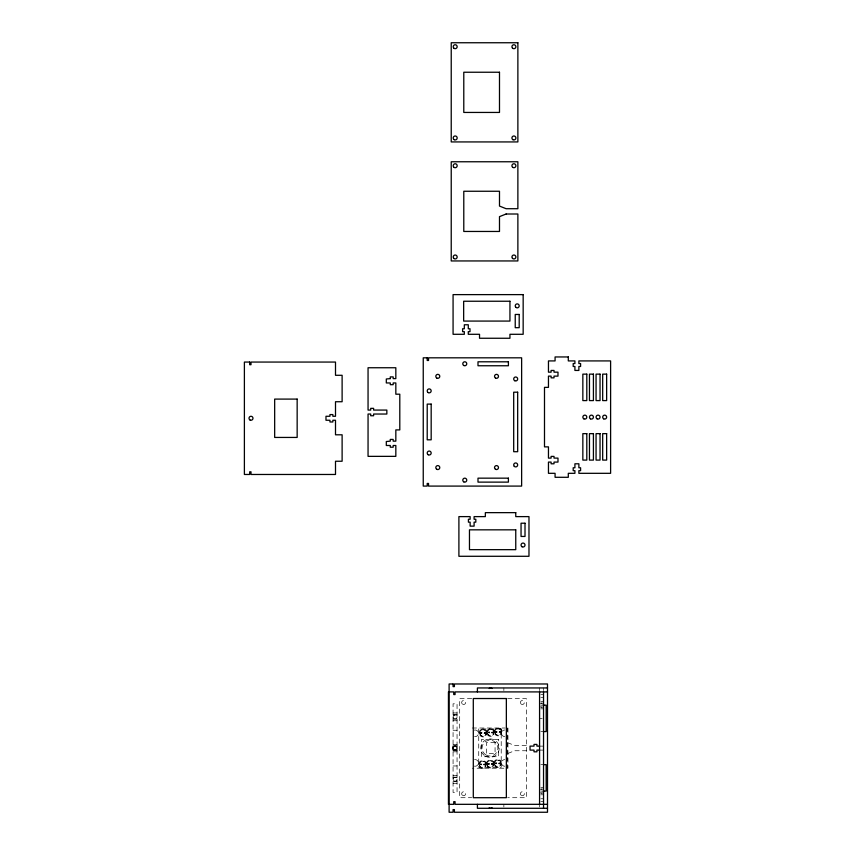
<?xml version="1.0" encoding="UTF-8"?>
<svg xmlns="http://www.w3.org/2000/svg" width="855" height="855" viewBox="0 0 855 855"><rect width="100%" height="100%" fill="white"/><g stroke="black" fill="none" stroke-linecap="round" stroke-linejoin="round"><path stroke-width="0.64" stroke-dasharray="4.28 3.21" d="M481.771 733.323L481.793 732.543L481.771 733.323C479.131 733.676 482.327 731.196 482.038 733.334M481.386 764.017L481.365 764.798C479.944 765.364 479.997 763.397 481.386 764.017L481.365 764.798L481.643 764.028M480.713 733.312L480.734 732.521M480.307 764.787L480.328 763.996M488.323 732.04C487.97 733.975 489.167 730.459 489.616 732.853M487.884 764.306L487.906 763.515L488.964 763.536L488.942 764.317L487.884 764.306L487.906 763.515M488.162 764.317L488.184 763.526M496.873 731.485L496.851 732.265C495.43 732.831 495.483 730.865 496.873 731.485L496.851 732.265L497.129 731.495M495.387 763.729L495.398 762.938L496.456 762.959L496.434 763.739L495.387 763.729L495.398 762.938M495.793 732.254L495.815 731.463M495.654 763.739L495.676 762.949M484.368 732.617L484.347 733.398C485.704 734.028 485.758 732.062 484.368 732.617L484.058 733.387M483.962 764.092L483.941 764.872C485.298 765.503 485.351 763.536 483.962 764.092L483.652 764.862M485.373 733.43L485.405 732.649M484.967 764.904L484.988 764.124M489.349 732.842L489.37 732.062L489.349 732.842L488.568 732.821L488.6 732.04M489.21 764.327L489.231 763.547M491.956 732.137L491.935 732.917C493.292 733.547 493.346 731.581 491.956 732.137L491.636 732.906M491.54 763.611L491.518 764.391C492.875 765.022 492.929 763.055 491.54 763.611L491.23 764.391M492.961 732.949L492.982 732.169M492.555 764.423L492.576 763.643M496.702 763.75L496.723 762.97M499.448 731.559L499.427 732.34C500.784 732.97 500.838 731.004 499.448 731.559L499.138 732.329M499.031 763.034L499.01 763.814C500.367 764.456 500.421 762.478 499.031 763.034L498.722 763.814M500.453 732.372L500.474 731.591M500.047 763.846L500.068 763.066M479.121 733.376L479.153 732.34M478.715 764.851L478.747 763.814M480.991 733.301L481.012 732.521M480.585 764.776L480.606 763.996M486.709 732.895L486.741 731.859M486.292 764.37L486.324 763.333M488.942 764.317L488.964 763.536M494.201 732.318L494.233 731.282M493.784 763.793L493.816 762.767M496.071 732.243L496.092 731.463M496.434 763.739L496.456 762.959M485.127 733.419L485.148 732.639M484.721 764.894L484.742 764.114M492.704 732.938L492.737 732.158M492.298 764.413L492.32 763.633M500.196 732.361L500.228 731.581M499.79 763.836L499.812 763.055M507.646 734.958L507.646 761.271M507.646 764.573L507.699 768.217L472.249 768.217M507.956 753.405L514.571 750.754L526.338 750.754M540.884 694.559L543.534 694.559M540.884 697.466L543.534 697.466M471.693 698.524L459.691 698.524L459.691 797.704L471.693 797.704M507.678 698.524L526.338 698.524L526.338 797.704L507.678 797.704M540.884 701.431L543.534 701.431M540.884 703.152L543.534 703.152M540.884 705.14L543.534 705.14M540.884 707.117L543.534 707.117M540.884 708.838L543.534 708.838M453.075 712.952L457.051 712.952M453.075 714.673L457.051 714.673M453.075 715.058L457.051 715.058M539.569 718.36L542.209 718.36M453.075 719.023L457.051 719.023M453.075 720.744L457.051 720.744M472.249 728.011L505.07 728.011M453.075 730.266L457.051 730.266M540.884 731.581L543.534 731.581M453.075 744.406L457.051 744.406M526.338 745.464L514.571 745.464L507.956 742.824M539.569 746.126L543.534 746.126M539.569 750.102L543.534 750.102M453.075 751.812L457.051 751.812M540.884 764.648L543.534 764.648M453.075 765.962L457.051 765.962M453.075 775.485L457.051 775.485M453.075 777.206L457.051 777.206M453.075 777.59L457.051 777.59M453.075 781.556L457.051 781.556M453.075 783.276L457.051 783.276M540.884 787.391L543.534 787.391M540.884 789.112L543.534 789.112M540.884 791.089L543.534 791.089M540.884 793.077L543.534 793.077M540.884 794.797L543.534 794.797M540.884 798.762L543.534 798.762M540.884 801.669L543.534 801.669M474.375 766.133L475.23 766.23A3.302 3.302 0 0 0 478.426 762.425A3.302 3.302 0 0 0 474.236 759.753M507.646 731.645L507.699 728.011M543.534 687.944L543.534 690.594M539.569 687.944L539.569 690.594M539.569 804.32L539.569 806.96M507.956 728.011L507.956 768.217M503.862 687.944L503.862 690.594M503.862 804.32L503.862 806.96M457.051 746.126L457.051 703.815L453.075 703.815L453.075 746.126M457.051 750.102L457.051 792.414L453.075 792.414L453.075 750.102M542.059 707.053A1.988 1.988 0 0 1 540.552 706.85M540.552 703.419A1.988 1.988 0 0 1 542.059 703.216M542.059 793.013A1.988 1.988 0 0 1 540.552 792.809M540.552 789.379A1.988 1.988 0 0 1 542.059 789.176M504.781 766.23A3.302 3.302 0 0 1 501.479 762.927A3.302 3.302 0 0 1 504.781 759.614M504.781 736.604A3.302 3.302 0 0 1 501.479 733.301A3.302 3.302 0 0 1 504.781 729.999M474.311 730.106A3.302 3.302 0 0 1 478.469 733.301A3.302 3.302 0 0 1 474.311 736.497M479.805 732.446C478.971 736.615 485.822 737.715 486.335 733.494A3.302 3.302 0 0 1 481.215 735.706A3.302 3.302 0 0 1 481.376 730.127A3.302 3.302 0 0 1 486.356 732.628C486.142 728.909 480.232 728.749 479.805 732.446M479.399 763.921C478.565 768.089 485.405 769.19 485.929 764.969A3.302 3.302 0 0 1 480.809 767.181A3.302 3.302 0 0 1 480.959 761.613A3.302 3.302 0 0 1 485.95 764.103C485.736 760.394 479.826 760.223 479.399 763.921M486.41 730.875L486.153 735.471A3.965 3.965 0 0 1 480.307 735.813A3.965 3.965 0 0 1 480.478 729.967A3.965 3.965 0 0 1 486.281 730.64L486.41 730.875M486.003 762.35L485.736 766.946A3.965 3.965 0 0 1 479.901 767.298A3.965 3.965 0 0 1 480.061 761.442A3.965 3.965 0 0 1 485.875 762.126L486.003 762.35M487.393 731.966C486.559 736.134 493.399 737.234 493.912 733.013A3.302 3.302 0 0 1 488.804 735.225A3.302 3.302 0 0 1 488.953 729.657A3.302 3.302 0 0 1 493.944 732.147C493.73 728.439 487.81 728.268 487.393 731.966M486.976 763.44C486.142 767.608 492.993 768.709 493.506 764.488A3.302 3.302 0 0 1 488.387 766.7A3.302 3.302 0 0 1 488.547 761.132A3.302 3.302 0 0 1 493.527 763.633C493.314 759.913 487.403 759.742 486.976 763.44M493.987 730.394L493.73 734.99A3.965 3.965 0 0 1 487.895 735.343A3.965 3.965 0 0 1 488.055 729.486A3.965 3.965 0 0 1 493.869 730.17L493.987 730.394M493.581 761.869L493.324 766.475A3.965 3.965 0 0 1 487.478 766.817A3.965 3.965 0 0 1 487.649 760.971A3.965 3.965 0 0 1 493.453 761.645L493.581 761.869M494.885 731.388C494.051 735.557 500.891 736.657 501.415 732.436A3.302 3.302 0 0 1 496.295 734.648A3.302 3.302 0 0 1 496.445 729.08A3.302 3.302 0 0 1 501.436 731.57C501.222 727.861 495.302 727.691 494.885 731.388M494.468 762.863C493.634 767.031 500.485 768.132 500.998 763.91A3.302 3.302 0 0 1 495.879 766.123A3.302 3.302 0 0 1 496.039 760.555A3.302 3.302 0 0 1 501.019 763.055C500.806 759.336 494.895 759.165 494.468 762.863M501.479 729.817L501.222 734.413A3.965 3.965 0 0 1 495.387 734.766A3.965 3.965 0 0 1 495.547 728.909A3.965 3.965 0 0 1 501.361 729.593L501.479 729.817M501.073 761.292L500.816 765.898A3.965 3.965 0 0 1 494.97 766.24A3.965 3.965 0 0 1 495.141 760.394A3.965 3.965 0 0 1 500.955 761.068L501.073 761.292M501.212 728.941L478.736 728.941L478.736 767.288L501.212 767.288L501.212 728.941M498.572 739.522L481.376 739.522L481.376 756.707L498.572 756.707L498.572 739.522M495.066 742.632L486.335 742.632L486.335 753.479L495.066 753.479L495.066 742.632M462.662 704.21A1.988 1.988 0 0 0 465.644 702.489A1.988 1.988 0 0 0 462.662 700.769A1.988 1.988 0 0 0 462.662 704.21M520.973 703.889A1.988 1.988 0 0 0 524.286 703.002A1.988 1.988 0 0 0 521.86 700.576A1.988 1.988 0 0 0 520.973 703.889M462.662 795.449A1.988 1.988 0 0 0 465.644 793.739A1.988 1.988 0 0 0 462.662 792.019A1.988 1.988 0 0 0 462.662 795.449M521.379 795.449A1.988 1.988 0 0 0 524.361 793.739A1.988 1.988 0 0 0 521.379 792.019A1.988 1.988 0 0 0 521.379 795.449M454.069 780.904A1.988 1.988 0 0 0 457.051 779.194A1.988 1.988 0 0 0 454.069 777.473A1.988 1.988 0 0 0 454.069 780.904M454.069 718.756A1.988 1.988 0 0 0 457.051 717.035A1.988 1.988 0 0 0 454.069 715.314A1.988 1.988 0 0 0 454.069 718.756M485.341 756.13A9.255 9.255 0 0 0 499.235 748.114A9.255 9.255 0 0 0 485.341 740.099A9.255 9.255 0 0 0 485.341 756.13M486.003 754.986A7.93 7.93 0 0 0 497.909 748.114A7.93 7.93 0 0 0 486.003 741.242A7.93 7.93 0 0 0 486.003 754.986"/><path stroke-width="1.28" d="M547.499 687.944L477.411 687.944L477.411 691.909M547.499 691.909L455.063 691.909L455.063 694.559L453.738 694.559L453.738 691.909L448.448 691.909L448.448 804.32L453.738 804.32L453.738 801.669L455.063 801.669L455.063 804.32L547.499 804.32M543.534 705.14L546.174 705.14L546.174 731.581L543.534 731.581M457.051 746.126L453.075 746.126L453.075 750.102L457.051 750.102M539.569 746.126L536.919 746.126L536.919 744.406L534.012 744.406L534.012 746.126L530.047 746.126L530.047 750.102L534.012 750.102L534.012 751.812L536.919 751.812L536.919 750.102L539.569 750.102M543.534 764.648L546.174 764.648L546.174 791.089L543.534 791.089M547.499 808.285L477.411 808.285L477.411 804.32M543.534 691.909L543.534 808.285M539.569 691.909L539.569 804.32M543.267 704.146A1.988 1.988 0 0 1 543.459 705.653M489.231 688.521A1.988 1.988 0 0 1 492.042 688.521M543.459 790.576A1.988 1.988 0 0 1 543.267 792.083M492.042 807.697A1.988 1.988 0 0 1 489.231 807.697M506.107 214.007L499.491 216.646L499.491 231.459L463.784 231.459L463.784 191.253L499.491 191.253L499.491 206.066L506.107 208.716L517.874 208.716L517.874 161.766L451.226 161.766L451.226 260.946L517.874 260.946L517.874 214.007L506.107 214.007M390.265 378.615L386.31 378.989L386.31 382.955L390.275 382.955L390.275 384.675L393.182 384.675L393.182 382.955L395.833 382.955L395.833 394.198L399.798 394.198L399.798 429.905L395.833 429.905L395.833 441.148L393.172 441.148L393.172 439.427L390.265 439.427L390.265 441.148L386.31 441.522L386.31 445.487L390.275 445.487L390.275 447.208L393.182 447.208L393.182 445.487L395.833 445.487L395.833 456.356L368.056 456.356L368.056 414.034L370.707 414.034L370.707 415.754L373.614 415.754L373.614 414.034L386.845 414.034L386.845 410.069L373.614 410.069L373.614 408.348L370.707 408.348L370.707 410.069L368.056 410.069L368.056 367.746L395.833 367.746L395.833 378.615L393.172 378.615L393.172 376.895L390.265 376.895L390.265 378.615M517.874 42.75L451.226 42.75L451.226 141.93L517.874 141.93L517.874 42.75M499.491 72.237L463.784 72.237L463.784 112.443L499.491 112.443L499.491 72.237M523.164 294.622L453.075 294.622L453.075 334.294L464.318 334.294L464.318 331.655L462.598 331.655L462.598 328.748L464.318 328.748L464.318 324.772L468.284 324.772L468.284 328.748L470.004 328.748L470.004 331.655L468.284 331.655L468.284 334.294L479.527 334.294L479.527 338.259L509.943 338.259L509.943 334.294L523.164 334.294L523.164 294.622M509.943 301.238L463.656 301.238L463.656 321.074L509.943 321.074L509.943 301.238M519.199 314.458L515.234 314.458L515.234 327.689L519.199 327.689L519.199 314.458M568.297 356.952L555.077 356.952L555.077 360.917L548.461 360.917L548.461 372.16L551.101 372.16L551.101 370.439L554.019 370.439L554.019 372.16L557.984 372.16L557.984 376.125L554.019 376.125L554.019 377.846L551.101 377.846L551.101 376.125L548.461 376.125L548.461 387.368L544.496 387.368L544.496 446.876L548.461 446.876L548.461 458.109L551.101 458.109L551.101 456.399L554.019 456.399L554.019 458.109L557.984 458.109L557.984 462.085L554.019 462.085L554.019 463.795L551.101 463.795L551.101 462.085L548.461 462.085L548.461 473.317L555.077 473.317L555.077 477.293L568.297 477.293L568.297 473.317L574.913 473.317L574.913 470.678L573.192 470.678L573.192 467.771L574.913 467.771L574.913 463.795L578.878 463.795L578.878 467.771L580.598 467.771L580.598 470.678L578.878 470.678L578.878 473.317L610.609 473.317L610.609 360.917L578.878 360.917L578.878 363.557L580.598 363.557L580.598 366.474L578.878 366.474L578.878 370.439L574.913 370.439L574.913 366.474L573.192 366.474L573.192 363.557L574.913 363.557L574.913 360.917L568.297 360.917L568.297 356.952M427.211 357.818L423.246 357.818L423.246 486.089L427.211 486.089L427.211 483.449L428.537 483.449L428.537 486.089L521.635 486.089L521.635 357.818L428.537 357.818L428.537 360.468L427.211 360.468L427.211 357.818M508.404 361.793L477.998 361.793L477.998 365.758L508.404 365.758L508.404 361.793M249.681 362.06L244.391 362.06L244.391 474.472L249.681 474.472L249.681 471.821L250.996 471.821L250.996 474.472L335.502 474.472L335.502 461.24L342.118 461.24L342.118 434.8L335.502 434.8L335.502 420.254L332.852 420.254L332.852 421.975L329.945 421.975L329.945 420.254L325.979 420.254L325.979 416.278L329.945 416.278L329.945 414.568L332.852 414.568L332.852 416.278L335.502 416.278L335.502 401.732L342.118 401.732L342.118 375.292L335.502 375.292L335.502 362.06L250.996 362.06L250.996 364.711L249.681 364.711L249.681 362.06M586.808 374.137L582.843 374.137L582.843 400.589L586.808 400.589L586.808 374.137M593.423 374.137L589.458 374.137L589.458 400.589L593.423 400.589L593.423 374.137M600.039 374.137L596.063 374.137L596.063 400.589L600.039 400.589L600.039 374.137M606.644 374.137L602.679 374.137L602.679 400.589L606.644 400.589L606.644 374.137M517.67 392.199L513.695 392.199L513.695 451.707L517.67 451.707L517.67 392.199M297.155 399.093L274.669 399.093L274.669 437.439L297.155 437.439L297.155 399.093M431.177 404.105L427.211 404.105L427.211 439.812L431.177 439.812L431.177 404.105M586.808 433.645L582.843 433.645L582.843 460.097L586.808 460.097L586.808 433.645M593.423 433.645L589.458 433.645L589.458 460.097L593.423 460.097L593.423 433.645M600.039 433.645L596.063 433.645L596.063 460.097L600.039 460.097L600.039 433.645M606.644 433.645L602.679 433.645L602.679 460.097L606.644 460.097L606.644 433.645M508.404 478.159L477.998 478.159L477.998 482.124L508.404 482.124L508.404 478.159M515.757 512.647L485.341 512.647L485.341 516.612L474.098 516.612L474.098 519.252L475.818 519.252L475.818 522.159L474.098 522.159L474.098 526.135L470.132 526.135L470.132 522.159L468.412 522.159L468.412 519.252L470.132 519.252L470.132 516.612L458.9 516.612L458.9 556.284L528.978 556.284L528.978 516.612L515.757 516.612L515.757 512.647M525.013 523.217L521.048 523.217L521.048 536.448L525.013 536.448L525.013 523.217M515.757 529.833L469.47 529.833L469.47 549.669L515.757 549.669L515.757 529.833M453.075 683.979L449.11 683.979L449.11 812.25L453.075 812.25L453.075 809.61L454.4 809.61L454.4 812.25L547.499 812.25L547.499 683.979L454.4 683.979L454.4 686.618L453.075 686.618L453.075 683.979M506.352 698.524L473.296 698.524L473.296 797.704L506.352 797.704L506.352 698.524M453.791 48.115A1.988 1.988 0 0 0 457.104 47.228A1.988 1.988 0 0 0 454.678 44.802A1.988 1.988 0 0 0 453.791 48.115M512.508 48.115A1.988 1.988 0 0 0 515.822 47.228A1.988 1.988 0 0 0 513.395 44.802A1.988 1.988 0 0 0 512.508 48.115M454.197 139.686A1.988 1.988 0 0 0 457.179 137.965A1.988 1.988 0 0 0 454.197 136.244A1.988 1.988 0 0 0 454.197 139.686M512.915 139.686A1.988 1.988 0 0 0 515.896 137.965A1.988 1.988 0 0 0 512.915 136.244A1.988 1.988 0 0 0 512.915 139.686M454.197 167.452A1.988 1.988 0 0 0 457.179 165.731A1.988 1.988 0 0 0 454.197 164.01A1.988 1.988 0 0 0 454.197 167.452M512.915 167.452A1.988 1.988 0 0 0 515.896 165.731A1.988 1.988 0 0 0 512.915 164.01A1.988 1.988 0 0 0 512.915 167.452M453.791 258.381A1.988 1.988 0 0 0 457.104 257.494A1.988 1.988 0 0 0 454.678 255.068A1.988 1.988 0 0 0 453.791 258.381M512.508 258.381A1.988 1.988 0 0 0 515.822 257.494A1.988 1.988 0 0 0 513.395 255.068A1.988 1.988 0 0 0 512.508 258.381M250.002 419.987A1.988 1.988 0 0 0 252.984 418.266A1.988 1.988 0 0 0 250.002 416.545A1.988 1.988 0 0 0 250.002 419.987M590.442 418.832A1.988 1.988 0 0 0 593.423 417.122A1.988 1.988 0 0 0 590.442 415.402A1.988 1.988 0 0 0 590.442 418.832M583.837 418.832A1.988 1.988 0 0 0 586.808 417.122A1.988 1.988 0 0 0 583.837 415.402A1.988 1.988 0 0 0 583.837 418.832M597.057 418.832A1.988 1.988 0 0 0 600.039 417.122A1.988 1.988 0 0 0 597.057 415.402A1.988 1.988 0 0 0 597.057 418.832M603.673 418.832A1.988 1.988 0 0 0 606.644 417.122A1.988 1.988 0 0 0 603.673 415.402A1.988 1.988 0 0 0 603.673 418.832M515.811 307.266A1.988 1.988 0 0 0 519.135 306.379A1.988 1.988 0 0 0 516.698 303.952A1.988 1.988 0 0 0 515.811 307.266M522.042 546.762A1.988 1.988 0 0 0 525.013 545.041A1.988 1.988 0 0 0 522.042 543.32A1.988 1.988 0 0 0 522.042 546.762M428.205 454.753A1.988 1.988 0 0 0 431.177 453.032A1.988 1.988 0 0 0 428.205 451.312A1.988 1.988 0 0 0 428.205 454.753M428.205 392.595A1.988 1.988 0 0 0 431.177 390.885A1.988 1.988 0 0 0 428.205 389.164A1.988 1.988 0 0 0 428.205 392.595M514.689 380.699A1.988 1.988 0 0 0 517.67 378.979A1.988 1.988 0 0 0 514.689 377.258A1.988 1.988 0 0 0 514.689 380.699M514.283 466.338A1.988 1.988 0 0 0 517.596 465.451A1.988 1.988 0 0 0 515.17 463.015A1.988 1.988 0 0 0 514.283 466.338M463.773 481.857A1.988 1.988 0 0 0 466.755 480.147A1.988 1.988 0 0 0 463.773 478.426A1.988 1.988 0 0 0 463.773 481.857M463.773 365.491A1.988 1.988 0 0 0 466.755 363.77A1.988 1.988 0 0 0 463.773 362.05A1.988 1.988 0 0 0 463.773 365.491M436.798 378.049A1.988 1.988 0 0 0 439.78 376.339A1.988 1.988 0 0 0 436.798 374.618A1.988 1.988 0 0 0 436.798 378.049M495.515 378.049A1.988 1.988 0 0 0 498.486 376.339A1.988 1.988 0 0 0 495.515 374.618A1.988 1.988 0 0 0 495.515 378.049M436.798 469.299A1.988 1.988 0 0 0 439.78 467.578A1.988 1.988 0 0 0 436.798 465.857A1.988 1.988 0 0 0 436.798 469.299M495.515 469.299A1.988 1.988 0 0 0 498.486 467.578A1.988 1.988 0 0 0 495.515 465.857A1.988 1.988 0 0 0 495.515 469.299M454.069 749.835A1.988 1.988 0 0 0 457.051 748.114A1.988 1.988 0 0 0 454.069 746.394A1.988 1.988 0 0 0 454.069 749.835"/></g></svg>
